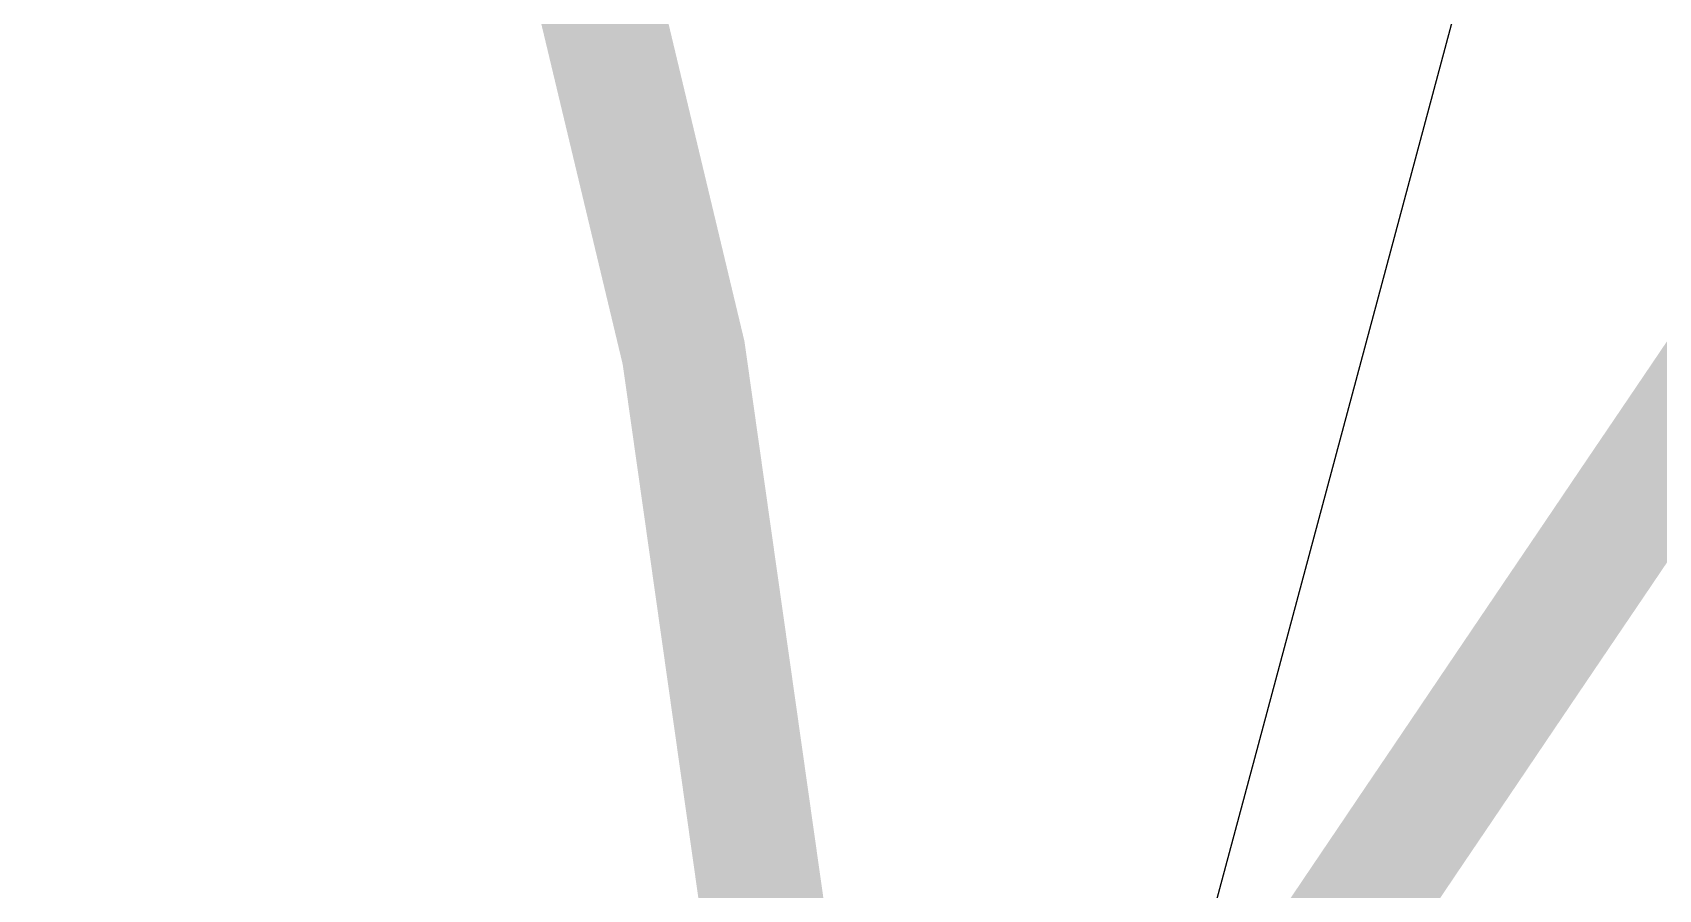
# Model space of a CAD drawing. Header units: inches. Extents: x -7 to 348, y -14 to 159.
# Drawn here: x 39.7505 to 39.9172, y 39.619 to 39.7067 of the extents above; entities that cross this region are included whole.
import ezdxf

# ---------------------------------------------------------------- set-up
doc = ezdxf.new("R2010")
doc.units = ezdxf.units.IN
for name, color, linetype in [('Dimension', 6, 'Continuous'), ('Fabrication', 76, 'Continuous'), ('Top Layer', 1, 'Continuous')]:
    doc.layers.add(name, color=color, linetype=linetype)

msp = doc.modelspace()

# ---------------------------------------------------------------- linework, layer by layer
at = {"layer": 'Dimension'}
msp.add_lwpolyline([(58.31, 19.467, 0.254, 0.254, 1), (13.31, 19.467, 0.254, 0.254, 1)], format="xyseb", close=True, dxfattribs=at)
at = {"layer": 'Fabrication'}
for points in [[(24.22195, 38.2498, 0.0127, 0.0127, -0.198805), (40.83044, 40.96929, 0.0127, 0.0127, 0)], [(24.22195, 38.2498, 0.0127, 0.0127, -0.198805), (40.83044, 40.96929, 0.0127, 0.0127, 0)], [(39.20154, 40.27405, 0.0127, 0.0127, -0.367474), (39.83045, 39.53389, 0.0127, 0.0127, 0)], [(39.20154, 40.27405, 0.0127, 0.0127, -0.367474), (39.83045, 39.53389, 0.0127, 0.0127, 0)], [(39.20154, 40.27405, 0.0127, 0.0127, -0.367474), (39.83045, 39.53389, 0.0127, 0.0127, 0)], [(39.20154, 40.27405, 0.0127, 0.0127, -0.367474), (39.83045, 39.53389, 0.0127, 0.0127, 0)], [(39.91901, 39.6652, 0.0127, 0.0127, 0), (39.9238, 39.67228, 0.0127, 0.0127, 0)], [(39.91901, 39.6652, 0.0127, 0.0127, 0), (39.9238, 39.67228, 0.0127, 0.0127, 0)], [(39.91459, 39.65868, 0.0127, 0.0127, 0), (39.91901, 39.6652, 0.0127, 0.0127, 0)], [(39.91459, 39.65868, 0.0127, 0.0127, 0), (39.91901, 39.6652, 0.0127, 0.0127, 0)], [(39.91055, 39.6527, 0.0127, 0.0127, 0), (39.91459, 39.65868, 0.0127, 0.0127, 0)], [(39.91055, 39.6527, 0.0127, 0.0127, 0), (39.91459, 39.65868, 0.0127, 0.0127, 0)], [(39.90685, 39.64724, 0.0127, 0.0127, 0), (39.91055, 39.6527, 0.0127, 0.0127, 0)], [(39.90685, 39.64724, 0.0127, 0.0127, 0), (39.91055, 39.6527, 0.0127, 0.0127, 0)], [(39.90348, 39.64226, 0.0127, 0.0127, 0), (39.90685, 39.64724, 0.0127, 0.0127, 0)], [(39.90348, 39.64226, 0.0127, 0.0127, 0), (39.90685, 39.64724, 0.0127, 0.0127, 0)], [(39.90043, 39.63775, 0.0127, 0.0127, 0), (39.90348, 39.64226, 0.0127, 0.0127, 0)], [(39.90043, 39.63775, 0.0127, 0.0127, 0), (39.90348, 39.64226, 0.0127, 0.0127, 0)], [(39.89744, 39.63332, 0.0127, 0.0127, 0), (39.90043, 39.63775, 0.0127, 0.0127, 0)], [(39.89744, 39.63332, 0.0127, 0.0127, 0), (39.90043, 39.63775, 0.0127, 0.0127, 0)], [(39.89475, 39.62934, 0.0127, 0.0127, 0), (39.89744, 39.63332, 0.0127, 0.0127, 0)], [(39.89475, 39.62934, 0.0127, 0.0127, 0), (39.89744, 39.63332, 0.0127, 0.0127, 0)], [(39.8921, 39.62543, 0.0127, 0.0127, 0), (39.89475, 39.62934, 0.0127, 0.0127, 0)], [(39.8921, 39.62543, 0.0127, 0.0127, 0), (39.89475, 39.62934, 0.0127, 0.0127, 0)], [(39.88974, 39.62193, 0.0127, 0.0127, 0), (39.8921, 39.62543, 0.0127, 0.0127, 0)], [(39.88974, 39.62193, 0.0127, 0.0127, 0), (39.8921, 39.62543, 0.0127, 0.0127, 0)], [(39.88742, 39.6185, 0.0127, 0.0127, 0), (39.88974, 39.62193, 0.0127, 0.0127, 0)], [(39.88742, 39.6185, 0.0127, 0.0127, 0), (39.88974, 39.62193, 0.0127, 0.0127, 0)], [(39.88537, 39.61546, 0.0127, 0.0127, 0), (39.88742, 39.6185, 0.0127, 0.0127, 0)], [(39.88537, 39.61546, 0.0127, 0.0127, 0), (39.88742, 39.6185, 0.0127, 0.0127, 0)], [(39.88335, 39.61247, 0.0127, 0.0127, 0), (39.88537, 39.61546, 0.0127, 0.0127, 0)], [(39.88335, 39.61247, 0.0127, 0.0127, 0), (39.88537, 39.61546, 0.0127, 0.0127, 0)]]:
    msp.add_lwpolyline(points, format="xyseb", dxfattribs=at)
for points in [[(39.91583, 39.6652, 0.00635, 0.00635, 1), (39.92218, 39.6652, 0.00635, 0.00635, 1)], [(39.91583, 39.6652, 0.00635, 0.00635, 1), (39.92218, 39.6652, 0.00635, 0.00635, 1)], [(39.91583, 39.6652, 0.00635, 0.00635, 1), (39.92218, 39.6652, 0.00635, 0.00635, 1)], [(39.91583, 39.6652, 0.00635, 0.00635, 1), (39.92218, 39.6652, 0.00635, 0.00635, 1)], [(39.91142, 39.65868, 0.00635, 0.00635, 1), (39.91777, 39.65868, 0.00635, 0.00635, 1)], [(39.91142, 39.65868, 0.00635, 0.00635, 1), (39.91777, 39.65868, 0.00635, 0.00635, 1)], [(39.91142, 39.65868, 0.00635, 0.00635, 1), (39.91777, 39.65868, 0.00635, 0.00635, 1)], [(39.91142, 39.65868, 0.00635, 0.00635, 1), (39.91777, 39.65868, 0.00635, 0.00635, 1)], [(39.90737, 39.6527, 0.00635, 0.00635, 1), (39.91372, 39.6527, 0.00635, 0.00635, 1)], [(39.90737, 39.6527, 0.00635, 0.00635, 1), (39.91372, 39.6527, 0.00635, 0.00635, 1)], [(39.90737, 39.6527, 0.00635, 0.00635, 1), (39.91372, 39.6527, 0.00635, 0.00635, 1)], [(39.90737, 39.6527, 0.00635, 0.00635, 1), (39.91372, 39.6527, 0.00635, 0.00635, 1)], [(39.90367, 39.64724, 0.00635, 0.00635, 1), (39.91002, 39.64724, 0.00635, 0.00635, 1)], [(39.90367, 39.64724, 0.00635, 0.00635, 1), (39.91002, 39.64724, 0.00635, 0.00635, 1)], [(39.90367, 39.64724, 0.00635, 0.00635, 1), (39.91002, 39.64724, 0.00635, 0.00635, 1)], [(39.90367, 39.64724, 0.00635, 0.00635, 1), (39.91002, 39.64724, 0.00635, 0.00635, 1)], [(39.90031, 39.64226, 0.00635, 0.00635, 1), (39.90666, 39.64226, 0.00635, 0.00635, 1)], [(39.90031, 39.64226, 0.00635, 0.00635, 1), (39.90666, 39.64226, 0.00635, 0.00635, 1)], [(39.90031, 39.64226, 0.00635, 0.00635, 1), (39.90666, 39.64226, 0.00635, 0.00635, 1)], [(39.90031, 39.64226, 0.00635, 0.00635, 1), (39.90666, 39.64226, 0.00635, 0.00635, 1)], [(39.89726, 39.63775, 0.00635, 0.00635, 1), (39.90361, 39.63775, 0.00635, 0.00635, 1)], [(39.89726, 39.63775, 0.00635, 0.00635, 1), (39.90361, 39.63775, 0.00635, 0.00635, 1)], [(39.89726, 39.63775, 0.00635, 0.00635, 1), (39.90361, 39.63775, 0.00635, 0.00635, 1)], [(39.89726, 39.63775, 0.00635, 0.00635, 1), (39.90361, 39.63775, 0.00635, 0.00635, 1)], [(39.89426, 39.63332, 0.00635, 0.00635, 1), (39.90061, 39.63332, 0.00635, 0.00635, 1)], [(39.89426, 39.63332, 0.00635, 0.00635, 1), (39.90061, 39.63332, 0.00635, 0.00635, 1)], [(39.89426, 39.63332, 0.00635, 0.00635, 1), (39.90061, 39.63332, 0.00635, 0.00635, 1)], [(39.89426, 39.63332, 0.00635, 0.00635, 1), (39.90061, 39.63332, 0.00635, 0.00635, 1)], [(39.89157, 39.62934, 0.00635, 0.00635, 1), (39.89792, 39.62934, 0.00635, 0.00635, 1)], [(39.89157, 39.62934, 0.00635, 0.00635, 1), (39.89792, 39.62934, 0.00635, 0.00635, 1)], [(39.89157, 39.62934, 0.00635, 0.00635, 1), (39.89792, 39.62934, 0.00635, 0.00635, 1)], [(39.89157, 39.62934, 0.00635, 0.00635, 1), (39.89792, 39.62934, 0.00635, 0.00635, 1)], [(39.88893, 39.62543, 0.00635, 0.00635, 1), (39.89528, 39.62543, 0.00635, 0.00635, 1)], [(39.88893, 39.62543, 0.00635, 0.00635, 1), (39.89528, 39.62543, 0.00635, 0.00635, 1)], [(39.88893, 39.62543, 0.00635, 0.00635, 1), (39.89528, 39.62543, 0.00635, 0.00635, 1)], [(39.88893, 39.62543, 0.00635, 0.00635, 1), (39.89528, 39.62543, 0.00635, 0.00635, 1)], [(39.88657, 39.62193, 0.00635, 0.00635, 1), (39.89292, 39.62193, 0.00635, 0.00635, 1)], [(39.88657, 39.62193, 0.00635, 0.00635, 1), (39.89292, 39.62193, 0.00635, 0.00635, 1)], [(39.88657, 39.62193, 0.00635, 0.00635, 1), (39.89292, 39.62193, 0.00635, 0.00635, 1)], [(39.88657, 39.62193, 0.00635, 0.00635, 1), (39.89292, 39.62193, 0.00635, 0.00635, 1)], [(39.88425, 39.6185, 0.00635, 0.00635, 1), (39.8906, 39.6185, 0.00635, 0.00635, 1)], [(39.88425, 39.6185, 0.00635, 0.00635, 1), (39.8906, 39.6185, 0.00635, 0.00635, 1)], [(39.88425, 39.6185, 0.00635, 0.00635, 1), (39.8906, 39.6185, 0.00635, 0.00635, 1)], [(39.88425, 39.6185, 0.00635, 0.00635, 1), (39.8906, 39.6185, 0.00635, 0.00635, 1)], [(39.8822, 39.61546, 0.00635, 0.00635, 1), (39.88855, 39.61546, 0.00635, 0.00635, 1)], [(39.8822, 39.61546, 0.00635, 0.00635, 1), (39.88855, 39.61546, 0.00635, 0.00635, 1)], [(39.8822, 39.61546, 0.00635, 0.00635, 1), (39.88855, 39.61546, 0.00635, 0.00635, 1)], [(39.8822, 39.61546, 0.00635, 0.00635, 1), (39.88855, 39.61546, 0.00635, 0.00635, 1)]]:
    msp.add_lwpolyline(points, format="xyseb", close=True, dxfattribs=at)
at = {"layer": 'Top Layer'}
for p, q in [((39.99941, 40.09381), (39.87577, 39.63238)), ((39.87577, 39.63237), (39.75226, 39.17145)), ((39.87577, 39.63238), (39.87577, 39.63237))]:
    msp.add_line(p, q, dxfattribs=at)
msp.add_lwpolyline([(23.95966, 38.67549, 2.032, 2.032, -0.53877), (58.06216, 22.88544, 2.032, 2.032, 0)], format="xyseb", dxfattribs=at)

doc.saveas('drawing.dxf')
